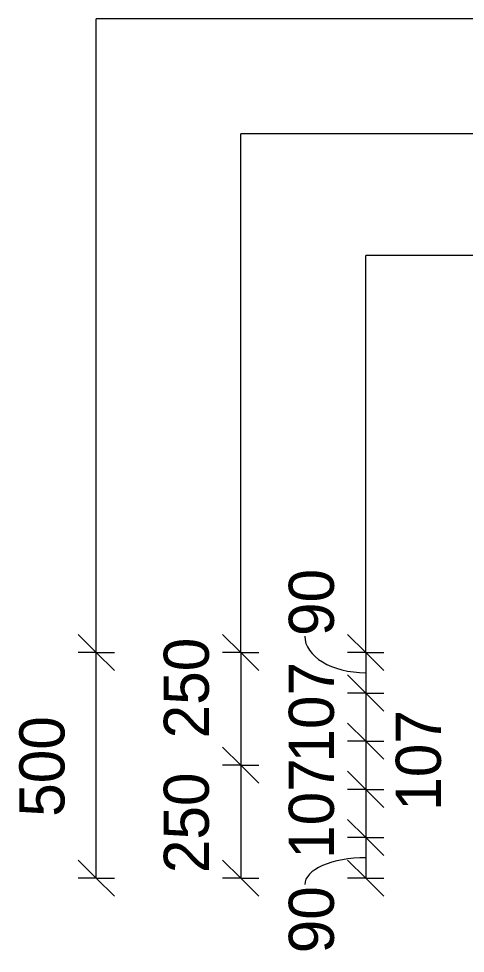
# Model space of a CAD drawing. Header units: millimetres. Extents: x -5792 to 12184, y -1888 to 8188.
# Drawn here: x 7606 to 8596, y 5944 to 8016 of the extents above; entities that cross this region are included whole.
import ezdxf

# ---------------------------------------------------------------- set-up
doc = ezdxf.new("R2010")
doc.units = ezdxf.units.MM
for name, color, linetype, lineweight in [('A-ANNO-DIMS', 211, 'Continuous', 9), ('A-ANNO-DIMS-40', 211, 'Continuous', 9), ('A-DETL-THIN', 151, 'Continuous', 18)]:
    doc.layers.add(name, color=color, linetype=linetype, lineweight=lineweight)
doc.styles.add('Nirmala UI Semilight', font='NirmalaS.ttf', dxfattribs={"height": 100})
doc.dimstyles.new('Arrow_Filled_-_2_5_NI_UI', dxfattribs={"dimscale": 304.8, "dimtxt": 104.736395, "dimasz": 0.262467, "dimexe": 0.131234, "dimexo": 0.0625, "dimgap": 0.131234, "dimtad": 1, "dimdec": 4, "dimzin": 0, "dimdsep": 46, "dimtxsty": 'Nirmala UI Semilight', "dimblk1": 'OBLIQUE', "dimblk2": 'OBLIQUE', "dimsah": 1, "dimcen": 0.09, "dimazin": 0, "dimtfac": 1, "dimtdec": 4, "dimtix": 1, "dimtmove": 0, "dimatfit": 3, "dimfxl": 0.131234, "dimfxlon": 1, "dimtvp": 1, "dimtolj": 1, "dimtzin": 0, "dimarcsym": 2})
doc.dimstyles.new('Arrow_Filled_-_2_5_NI_UI_1', dxfattribs={"dimscale": 304.8, "dimtxt": 104.736395, "dimasz": 0.262467, "dimexe": 0.131234, "dimexo": 0.0625, "dimgap": 0.131234, "dimtad": 1, "dimdec": 4, "dimzin": 0, "dimdsep": 46, "dimtxsty": 'Nirmala UI Semilight', "dimblk1": 'OBLIQUE', "dimblk2": 'OBLIQUE', "dimsah": 1, "dimcen": 0.09, "dimazin": 0, "dimtfac": 1, "dimtdec": 4, "dimtix": 1, "dimtmove": 2, "dimatfit": 3, "dimfxl": 0.131234, "dimfxlon": 1, "dimtvp": 1, "dimtolj": 1, "dimtzin": 0, "dimarcsym": 2})
doc.dimstyles.new('Arrow_Filled_-_2_5_NI_UI_2', dxfattribs={"dimscale": 304.8, "dimtxt": 104.736395, "dimasz": 0.262467, "dimexe": 0.131234, "dimexo": 0.0625, "dimgap": 0.131234, "dimtad": 1, "dimdec": 4, "dimzin": 0, "dimdsep": 46, "dimtxsty": 'Nirmala UI Semilight', "dimblk1": 'OBLIQUE', "dimblk2": 'OBLIQUE', "dimsah": 1, "dimcen": 0.09, "dimazin": 0, "dimtfac": 1, "dimtdec": 4, "dimtix": 1, "dimtmove": 1, "dimatfit": 3, "dimfxl": 0.131234, "dimfxlon": 1, "dimtvp": 1, "dimtolj": 1, "dimtzin": 0, "dimarcsym": 2})

# ---------------------------------------------------------------- blocks, each defined once
blk = doc.blocks.new('DIMBLOCK93-Elevation Top1')
at = {"layer": 'A-ANNO-DIMS-40'}
for p, q in [((8098.3, 6611.2), (8058.3, 6651.2)), ((8098.3, 6611.2), (8058.3, 6611.2)), ((8098.3, 6611.2), (8098.3, 6361.3)), ((8098.3, 6611.2), (8138.3, 6571.2)), ((8098.3, 6611.2), (8138.3, 6611.2)), ((8098.3, 6361.3), (8058.3, 6401.3)), ((8098.3, 6361.3), (8058.3, 6361.3)), ((8098.3, 6361.3), (8138.3, 6321.3)), ((8098.3, 6361.3), (8138.3, 6361.3))]:
    blk.add_line(p, q, dxfattribs=at)
at = {"layer": 'A-ANNO-DIMS-40', "color": 0, "insert": (7927.8, 6420.7), "char_height": 100, "width": 274.219, "attachment_point": 1, "rotation": 90, "line_spacing_factor": 1.142579, "style": 'Nirmala UI Semilight'}
blk.add_mtext('250', dxfattribs=at)
blk = doc.blocks.new('_Oblique')
at = {"color": 0, "linetype": 'ByBlock', "lineweight": -2}
blk.add_line((-0.5, -0.5), (0.5, 0.5), dxfattribs=at)
blk = doc.blocks.new('DIMBLOCK94-Elevation Top1')
at = {"layer": 'A-ANNO-DIMS-40'}
for p, q in [((8098.3, 6361.3), (8058.3, 6401.3)), ((8098.3, 6361.3), (8058.3, 6361.3)), ((8098.3, 6361.3), (8098.3, 6111.2)), ((8098.3, 6361.3), (8138.3, 6321.3)), ((8098.3, 6361.3), (8138.3, 6361.3)), ((8098.3, 6111.2), (8058.3, 6151.2)), ((8098.3, 6111.2), (8058.3, 6111.2)), ((8098.3, 6111.2), (8138.3, 6071.2)), ((8098.3, 6111.2), (8138.3, 6111.2))]:
    blk.add_line(p, q, dxfattribs=at)
at = {"layer": 'A-ANNO-DIMS-40', "color": 0, "insert": (7927.8, 6122), "char_height": 100, "width": 274.219, "attachment_point": 1, "rotation": 90, "line_spacing_factor": 1.142579, "style": 'Nirmala UI Semilight'}
blk.add_mtext('250', dxfattribs=at)
blk = doc.blocks.new('DIMBLOCK95-Elevation Top1')
at = {"layer": 'A-ANNO-DIMS-40'}
for p, q in [((7778.3, 6611.2), (7738.3, 6651.2)), ((7778.3, 6611.2), (7738.3, 6611.2)), ((7778.3, 6111.2), (7778.3, 6611.2)), ((7778.3, 6611.2), (7818.3, 6571.2)), ((7778.3, 6611.2), (7818.3, 6611.2)), ((7778.3, 6111.2), (7738.3, 6151.2)), ((7778.3, 6111.2), (7738.3, 6111.2)), ((7778.3, 6111.2), (7818.3, 6071.2)), ((7778.3, 6111.2), (7818.3, 6111.2))]:
    blk.add_line(p, q, dxfattribs=at)
at = {"layer": 'A-ANNO-DIMS-40', "color": 0, "insert": (7607.8, 6246.9), "char_height": 100, "width": 274.219, "attachment_point": 1, "rotation": 90, "line_spacing_factor": 1.142579, "style": 'Nirmala UI Semilight'}
blk.add_mtext('500', dxfattribs=at)
blk = doc.blocks.new('DIMBLOCK103-Elevation Top1')
at = {"layer": 'A-ANNO-DIMS-40'}
for p, q in [((8375.4, 6611.2), (8335.4, 6651.2)), ((8375.4, 6611.2), (8335.4, 6611.2)), ((8375.4, 6611.2), (8375.4, 6521.2)), ((8375.4, 6611.2), (8415.4, 6571.2)), ((8375.4, 6611.2), (8415.4, 6611.2)), ((8375.4, 6521.2), (8335.4, 6561.2)), ((8375.4, 6521.2), (8335.4, 6521.2)), ((8375.4, 6521.2), (8415.4, 6481.2)), ((8375.4, 6521.2), (8415.4, 6521.2))]:
    blk.add_line(p, q, dxfattribs=at)
blk.add_ellipse((8375.4, 6647.6), major_axis=(135.2, 0), ratio=0.602067, start_param=3.141593, end_param=4.712389, dxfattribs=at)
at = {"layer": 'A-ANNO-DIMS-40', "color": 0, "insert": (8204.9, 6647.6), "char_height": 100, "width": 182.813, "attachment_point": 1, "rotation": 90, "line_spacing_factor": 1.142579, "style": 'Nirmala UI Semilight'}
blk.add_mtext('90', dxfattribs=at)
blk = doc.blocks.new('DIMBLOCK104-Elevation Top1')
at = {"layer": 'A-ANNO-DIMS-40'}
for p, q in [((8375.4, 6521.2), (8335.4, 6561.2)), ((8375.4, 6521.2), (8335.4, 6521.2)), ((8375.4, 6521.2), (8375.4, 6414.6)), ((8375.4, 6521.2), (8415.4, 6481.2)), ((8375.4, 6521.2), (8415.4, 6521.2)), ((8375.4, 6414.6), (8335.4, 6454.6)), ((8375.4, 6414.6), (8335.4, 6414.6)), ((8375.4, 6414.6), (8415.4, 6374.6)), ((8375.4, 6414.6), (8415.4, 6414.6))]:
    blk.add_line(p, q, dxfattribs=at)
at = {"layer": 'A-ANNO-DIMS-40', "color": 0, "insert": (8204.9, 6367), "char_height": 100, "width": 242.227, "attachment_point": 1, "rotation": 90, "line_spacing_factor": 1.142579, "style": 'Nirmala UI Semilight'}
blk.add_mtext('107', dxfattribs=at)
blk = doc.blocks.new('DIMBLOCK105-Elevation Top1')
at = {"layer": 'A-ANNO-DIMS-40'}
for p, q in [((8375.4, 6414.6), (8335.4, 6454.6)), ((8375.4, 6414.6), (8335.4, 6414.6)), ((8375.4, 6414.6), (8375.4, 6307.8)), ((8375.4, 6414.6), (8415.4, 6374.6)), ((8375.4, 6414.6), (8415.4, 6414.6)), ((8375.4, 6307.8), (8335.4, 6347.8)), ((8375.4, 6307.8), (8335.4, 6307.8)), ((8375.4, 6307.8), (8415.4, 6267.8)), ((8375.4, 6307.8), (8415.4, 6307.8))]:
    blk.add_line(p, q, dxfattribs=at)
at = {"layer": 'A-ANNO-DIMS-40', "color": 0, "insert": (8442, 6260.3), "char_height": 100, "width": 242.227, "attachment_point": 1, "rotation": 90, "line_spacing_factor": 1.142579, "style": 'Nirmala UI Semilight'}
blk.add_mtext('107', dxfattribs=at)
blk = doc.blocks.new('DIMBLOCK106-Elevation Top1')
at = {"layer": 'A-ANNO-DIMS-40'}
for p, q in [((8375.4, 6307.8), (8335.4, 6347.8)), ((8375.4, 6307.8), (8335.4, 6307.8)), ((8375.4, 6307.8), (8375.4, 6201.2)), ((8375.4, 6307.8), (8415.4, 6267.8)), ((8375.4, 6307.8), (8415.4, 6307.8)), ((8375.4, 6201.2), (8335.4, 6241.2)), ((8375.4, 6201.2), (8335.4, 6201.2)), ((8375.4, 6201.2), (8415.4, 6161.2)), ((8375.4, 6201.2), (8415.4, 6201.2))]:
    blk.add_line(p, q, dxfattribs=at)
at = {"layer": 'A-ANNO-DIMS-40', "color": 0, "insert": (8204.9, 6153.6), "char_height": 100, "width": 242.227, "attachment_point": 1, "rotation": 90, "line_spacing_factor": 1.142579, "style": 'Nirmala UI Semilight'}
blk.add_mtext('107', dxfattribs=at)
blk = doc.blocks.new('DIMBLOCK107-Elevation Top1')
at = {"layer": 'A-ANNO-DIMS-40'}
for p, q in [((8375.4, 6201.2), (8335.4, 6241.2)), ((8375.4, 6201.2), (8335.4, 6201.2)), ((8375.4, 6201.2), (8375.4, 6111.2)), ((8375.4, 6201.2), (8415.4, 6161.2)), ((8375.4, 6201.2), (8415.4, 6201.2)), ((8375.4, 6111.2), (8335.4, 6151.2)), ((8375.4, 6111.2), (8335.4, 6111.2)), ((8375.4, 6111.2), (8415.4, 6071.2)), ((8375.4, 6111.2), (8415.4, 6111.2))]:
    blk.add_line(p, q, dxfattribs=at)
blk.add_ellipse((8375.4, 6096.8), major_axis=(135.2, 0), ratio=0.439528, start_param=1.570796, end_param=3.141593, dxfattribs=at)
at = {"layer": 'A-ANNO-DIMS-40', "color": 0, "insert": (8204.9, 5944.4), "char_height": 100, "width": 182.813, "attachment_point": 1, "rotation": 90, "line_spacing_factor": 1.142579, "style": 'Nirmala UI Semilight'}
blk.add_mtext('90', dxfattribs=at)

msp = doc.modelspace()

# ---------------------------------------------------------------- linework, layer by layer
at = {"layer": 'A-DETL-THIN'}
for p, q in [((7778.29483, 6611.19617), (7778.29483, 8015.65396)), ((9328.95778, 8015.65396), (7778.29483, 8015.65396)), ((8098.29483, 6611.19617), (8098.29483, 7760.18392)), ((9328.95778, 7760.18392), (8098.29483, 7760.18392)), ((8375.40381, 6611.19617), (8375.40381, 7491.1211)), ((9328.95778, 7491.1211), (8375.40381, 7491.1211))]:
    msp.add_line(p, q, dxfattribs=at)

# ---------------------------------------------------------------- dimensions: what is measured, and where the dimension line sits
at = {"layer": 'A-ANNO-DIMS'}
for base, p1, p2, dimstyle, override, picture, middle in [((8375.40381, 6521.19617), (8415.40381, 6611.19617), (8415.40381, 6521.19617), 'Arrow_Filled_-_2_5_NI_UI_2', {"dimpost": '<>', "dimfxl": 90}, 'DIMBLOCK103-Elevation Top1', (8271.6017, 6739.01098)), ((8098.29483, 6361.29617), (8138.29483, 6611.19617), (8138.29483, 6361.29617), 'Arrow_Filled_-_2_5_NI_UI_1', {"dimpost": '<>', "dimfxl": 249.9}, 'DIMBLOCK93-Elevation Top1', (7994.49272, 6557.80842)), ((8375.40381, 6307.79617), (8415.40381, 6414.59617), (8415.40381, 6307.79617), 'Arrow_Filled_-_2_5_NI_UI_1', {"dimpost": '<>', "dimfxl": 106.8}, 'DIMBLOCK105-Elevation Top1', (8508.6704, 6381.38173)), ((8375.40381, 6111.19617), (8415.40381, 6201.19617), (8415.40381, 6111.19617), 'Arrow_Filled_-_2_5_NI_UI_2', {"dimpost": '<>', "dimfxl": 90}, 'DIMBLOCK107-Elevation Top1', (8271.6017, 6035.82788))]:
    dim = msp.add_linear_dim(base=base, p1=p1, p2=p2, angle=90, dimstyle=dimstyle, override=override, dxfattribs=at)
    dim.commit()
    dim.dimension.update_dxf_attribs({"geometry": picture, "text_midpoint": middle, "dimtype": 160, "text_rotation": 90})
for base, p1, p2, override, picture, middle in [((7778.29483, 6611.19617), (7818.29483, 6111.19617), (7818.29483, 6611.19617), {"dimpost": '<>', "dimfxl": 500}, 'DIMBLOCK95-Elevation Top1', (7686.62119, 6361.19617)), ((8375.40381, 6414.59617), (8415.40381, 6521.19617), (8415.40381, 6414.59617), {"dimpost": '<>', "dimfxl": 106.6}, 'DIMBLOCK104-Elevation Top1', (8283.45123, 6467.89617)), ((8098.29483, 6111.19617), (8138.29483, 6361.29617), (8138.29483, 6111.19617), {"dimpost": '<>', "dimfxl": 250.1}, 'DIMBLOCK94-Elevation Top1', (8006.62119, 6236.24617)), ((8375.40381, 6201.19617), (8415.40381, 6307.79617), (8415.40381, 6201.19617), {"dimpost": '<>', "dimfxl": 106.6}, 'DIMBLOCK106-Elevation Top1', (8283.45123, 6254.49617))]:
    dim = msp.add_linear_dim(base=base, p1=p1, p2=p2, angle=90, dimstyle='Arrow_Filled_-_2_5_NI_UI', override=override, dxfattribs=at)
    dim.commit()
    dim.dimension.update_dxf_attribs({"geometry": picture, "text_midpoint": middle})

doc.saveas('drawing.dxf')
